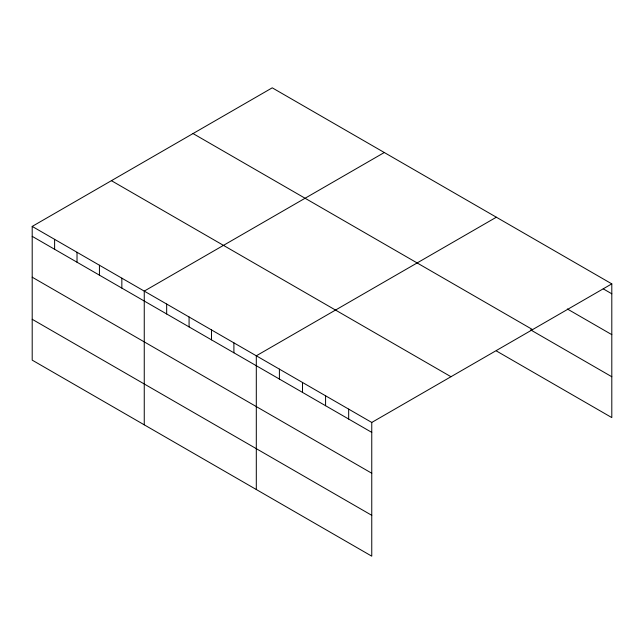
<?xml version="1.0" encoding="UTF-8"?>
<svg xmlns="http://www.w3.org/2000/svg" width="644" height="644" viewBox="0 0 644 644"><rect width="100%" height="100%" fill="white"/><g stroke="black" fill="none" stroke-linecap="round" stroke-linejoin="round"><path stroke-width="0.97" d="M496.347 350.932L611.8 417.586L611.8 283.867L272.243 87.826L32.2 226.414L32.2 360.133L371.757 556.174L371.757 422.456L32.2 226.414M384.299 152.515L144.256 291.104L144.256 424.831M496.347 217.213L256.304 355.794L256.304 489.521M371.757 422.456L611.8 283.867M603.251 288.858L611.8 293.793M567.332 308.975L611.8 334.647M193.031 133.558L532.588 329.599M530.559 329.833L611.8 376.74M111.412 180.674L450.969 376.716M32.2 236.34L371.757 432.382M32.2 277.194L371.757 473.235M32.2 319.287L371.757 515.321M348.67 409.125L348.67 419.051M325.574 395.794L325.574 405.72M302.487 382.456L302.487 392.389M279.399 369.125L279.399 379.058M233.901 342.858L233.901 352.791M211.49 329.921L211.49 339.847M189.078 316.985L189.078 326.911M166.667 304.04L166.667 313.974M121.845 278.168L121.845 288.093M99.434 265.223L99.434 275.157M77.022 252.287L77.022 262.221M54.611 239.351L54.611 249.276"/></g></svg>
